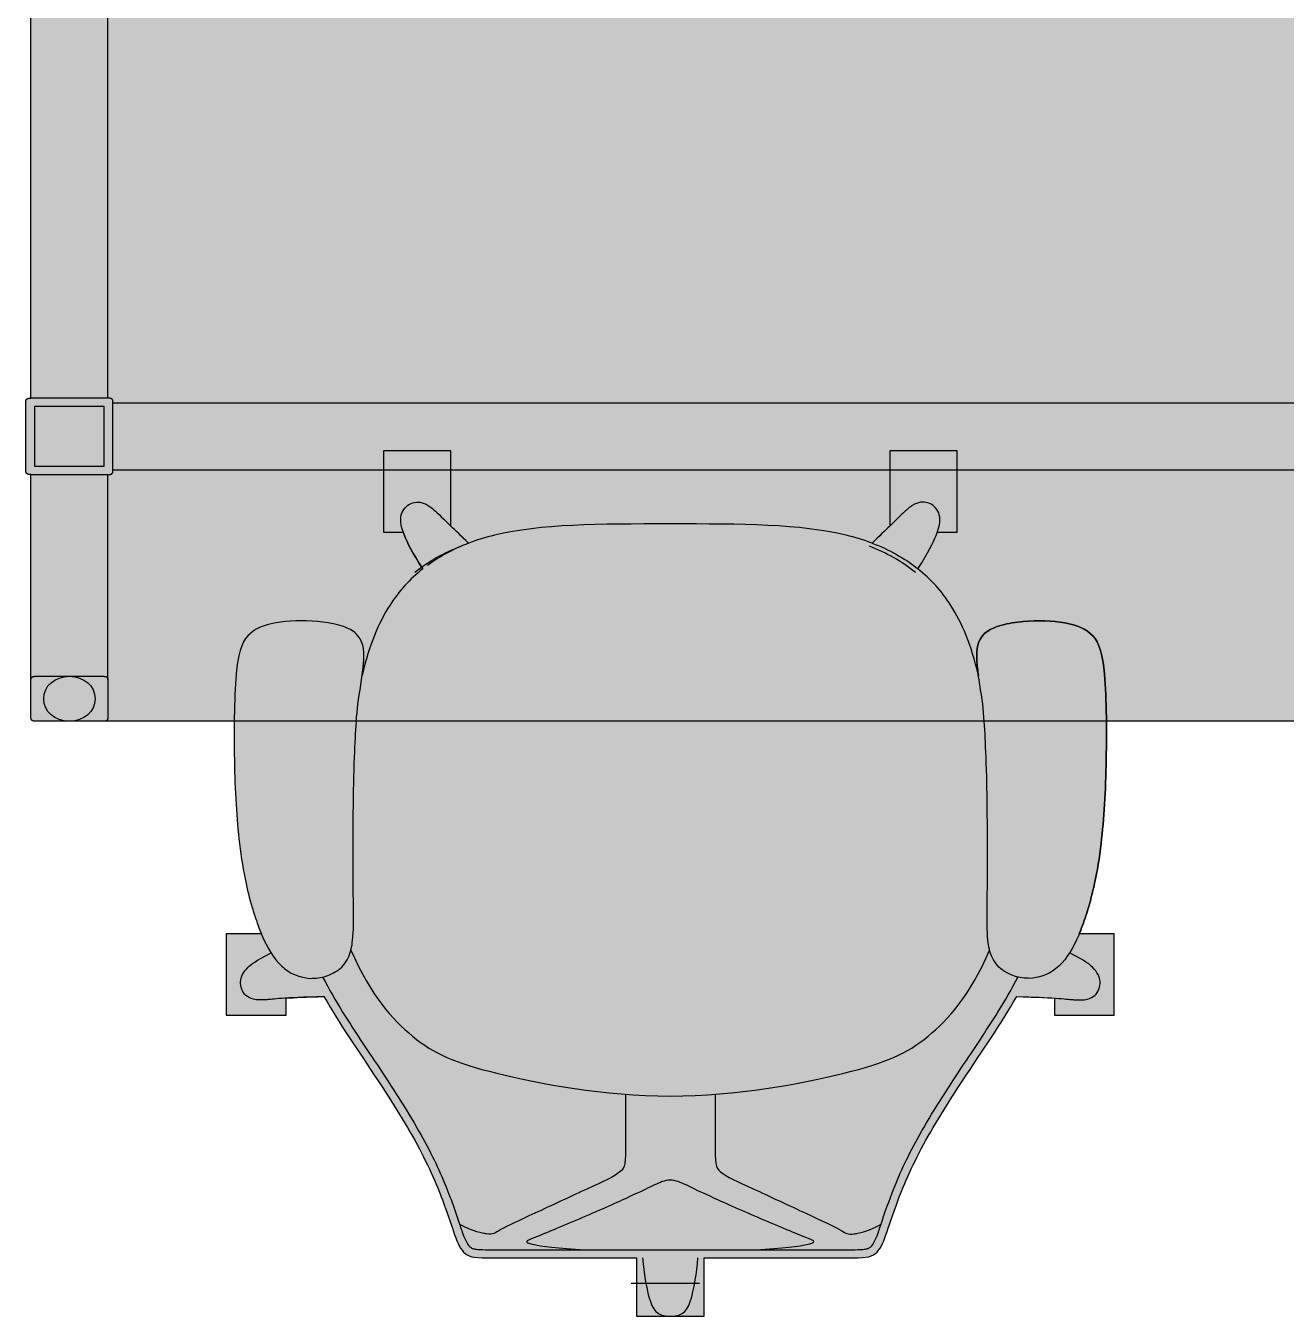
# Model space of a CAD drawing. Header units: metres. Extents: x -17 to 580, y -130 to 19.
# Drawn here: x 299.805 to 300.789, y -13.758 to -12.751 of the extents above; entities that cross this region are included whole.
import ezdxf

# ---------------------------------------------------------------- set-up
doc = ezdxf.new("R2010")
doc.units = ezdxf.units.M
for name, pattern in [('Style Black Lines', [0]), ('Style Black Lines_2', [0]), ('Style Grey Lines', [0])]:
    doc.linetypes.add(name, pattern=pattern)
doc.layers.add('Furniture', color=7, linetype='Continuous', true_color=0x7a8bf7)
doc.layers.add('Imported blocks', color=7, linetype='Continuous', true_color=0x7a8bf7)

# ---------------------------------------------------------------- blocks, each defined once
blk = doc.blocks.new('Office chair')
at = {"layer": 'Imported blocks', "transparency": 33554483}
h = blk.add_hatch(color=256, dxfattribs=at)
edge = h.paths.add_edge_path(flags=0)
edge.add_spline(control_points=[(0.3192, 0.0393), (0.3284, 0.0393), (0.3375, 0.0393), (0.3466, 0.0393)], knot_values=[0, 0, 0, 0, 1, 1, 1, 1], degree=3, periodic=0)
edge.add_spline(control_points=[(0.3466, 0.0393), (0.3466, 0.0605), (0.3466, 0.0817), (0.3466, 0.1028)], knot_values=[0, 0, 0, 0, 1, 1, 1, 1], degree=3, periodic=0)
edge.add_spline(control_points=[(0.3466, 0.1028), (0.331, 0.1028), (0.3154, 0.1028), (0.2998, 0.1028)], knot_values=[0, 0, 0, 0, 1, 1, 1, 1], degree=3, periodic=0)
edge.add_spline(control_points=[(0.2998, 0.1028), (0.2998, 0.0984), (0.2998, 0.094), (0.2998, 0.0895)], knot_values=[0, 0, 0, 0, 1, 1, 1, 1], degree=3, periodic=0)
edge.add_spline(control_points=[(0.2998, 0.0895), (0.2934, 0.0891), (0.2842, 0.0887), (0.2704, 0.0883)], knot_values=[0, 0, 0, 0, 1, 1, 1, 1], degree=3, periodic=0)
edge.add_spline(control_points=[(0.2704, 0.0883), (0.2574, 0.1111), (0.2441, 0.1297), (0.2281, 0.1541)], knot_values=[0, 0, 0, 0, 1, 1, 1, 1], degree=3, periodic=0)
edge.add_spline(control_points=[(0.2281, 0.1541), (0.2172, 0.1706), (0.2051, 0.1898), (0.1959, 0.2071)], knot_values=[0, 0, 0, 0, 1, 1, 1, 1], degree=3, periodic=0)
edge.add_spline(control_points=[(0.1959, 0.2071), (0.1867, 0.2245), (0.1804, 0.2401), (0.1762, 0.2516)], knot_values=[0, 0, 0, 0, 1, 1, 1, 1], degree=3, periodic=0)
edge.add_spline(control_points=[(0.1762, 0.2516), (0.172, 0.2632), (0.1698, 0.2706), (0.1675, 0.2767)], knot_values=[0, 0, 0, 0, 1, 1, 1, 1], degree=3, periodic=0)
edge.add_spline(control_points=[(0.1675, 0.2767), (0.1652, 0.2829), (0.1627, 0.2876), (0.1586, 0.29)], knot_values=[0, 0, 0, 0, 1, 1, 1, 1], degree=3, periodic=0)
edge.add_spline(control_points=[(0.1586, 0.29), (0.1544, 0.2924), (0.1485, 0.2924), (0.1328, 0.2924)], knot_values=[0, 0, 0, 0, 1, 1, 1, 1], degree=3, periodic=0)
edge.add_spline(control_points=[(0.1328, 0.2924), (0.1187, 0.2924), (0.0967, 0.2924), (0.0264, 0.2924)], knot_values=[0, 0, 0, 0, 1, 1, 1, 1], degree=3, periodic=0)
edge.add_spline(control_points=[(0.0264, 0.2924), (0.0264, 0.3075), (0.0264, 0.3227), (0.0264, 0.3378)], knot_values=[0, 0, 0, 0, 1, 1, 1, 1], degree=3, periodic=0)
edge.add_spline(control_points=[(0.0264, 0.3378), (0.0088, 0.3378), (-0.0088, 0.3378), (-0.0264, 0.3378)], knot_values=[0, 0, 0, 0, 1, 1, 1, 1], degree=3, periodic=0)
edge.add_spline(control_points=[(-0.0264, 0.3378), (-0.0264, 0.3227), (-0.0264, 0.3075), (-0.0264, 0.2924)], knot_values=[0, 0, 0, 0, 1, 1, 1, 1], degree=3, periodic=0)
edge.add_spline(control_points=[(-0.0264, 0.2924), (-0.0967, 0.2924), (-0.1187, 0.2924), (-0.1328, 0.2924)], knot_values=[0, 0, 0, 0, 1, 1, 1, 1], degree=3, periodic=0)
edge.add_spline(control_points=[(-0.1328, 0.2924), (-0.1485, 0.2924), (-0.1544, 0.2924), (-0.1586, 0.29)], knot_values=[0, 0, 0, 0, 1, 1, 1, 1], degree=3, periodic=0)
edge.add_spline(control_points=[(-0.1586, 0.29), (-0.1627, 0.2876), (-0.1652, 0.2829), (-0.1675, 0.2767)], knot_values=[0, 0, 0, 0, 1, 1, 1, 1], degree=3, periodic=0)
edge.add_spline(control_points=[(-0.1675, 0.2767), (-0.1698, 0.2706), (-0.172, 0.2632), (-0.1762, 0.2516)], knot_values=[0, 0, 0, 0, 1, 1, 1, 1], degree=3, periodic=0)
edge.add_spline(control_points=[(-0.1762, 0.2516), (-0.1804, 0.2401), (-0.1867, 0.2245), (-0.1959, 0.2071)], knot_values=[0, 0, 0, 0, 1, 1, 1, 1], degree=3, periodic=0)
edge.add_spline(control_points=[(-0.1959, 0.2071), (-0.2051, 0.1898), (-0.2172, 0.1706), (-0.2281, 0.1541)], knot_values=[0, 0, 0, 0, 1, 1, 1, 1], degree=3, periodic=0)
edge.add_spline(control_points=[(-0.2281, 0.1541), (-0.2441, 0.1297), (-0.2574, 0.1111), (-0.2704, 0.0883)], knot_values=[0, 0, 0, 0, 1, 1, 1, 1], degree=3, periodic=0)
edge.add_spline(control_points=[(-0.2704, 0.0883), (-0.2842, 0.0887), (-0.2934, 0.0891), (-0.2998, 0.0895)], knot_values=[0, 0, 0, 0, 1, 1, 1, 1], degree=3, periodic=0)
edge.add_spline(control_points=[(-0.2998, 0.0895), (-0.2998, 0.094), (-0.2998, 0.0984), (-0.2998, 0.1028)], knot_values=[0, 0, 0, 0, 1, 1, 1, 1], degree=3, periodic=0)
edge.add_spline(control_points=[(-0.2998, 0.1028), (-0.3154, 0.1028), (-0.331, 0.1028), (-0.3466, 0.1028)], knot_values=[0, 0, 0, 0, 1, 1, 1, 1], degree=3, periodic=0)
edge.add_spline(control_points=[(-0.3466, 0.1028), (-0.3466, 0.0817), (-0.3466, 0.0605), (-0.3466, 0.0393)], knot_values=[0, 0, 0, 0, 1, 1, 1, 1], degree=3, periodic=0)
edge.add_spline(control_points=[(-0.3466, 0.0393), (-0.3375, 0.0393), (-0.3284, 0.0393), (-0.3192, 0.0393)], knot_values=[0, 0, 0, 0, 1, 1, 1, 1], degree=3, periodic=0)
edge.add_spline(control_points=[(-0.3192, 0.0393), (-0.3196, 0.0384), (-0.32, 0.0375), (-0.3204, 0.0366)], knot_values=[0, 0, 0, 0, 1, 1, 1, 1], degree=3, periodic=0)
edge.add_spline(control_points=[(-0.3204, 0.0366), (-0.3223, 0.0317), (-0.3241, 0.0265), (-0.3257, 0.0213)], knot_values=[0, 0, 0, 0, 1, 1, 1, 1], degree=3, periodic=0)
edge.add_spline(control_points=[(-0.3257, 0.0213), (-0.3278, 0.0144), (-0.3296, 0.0074), (-0.3312, 0.0001)], knot_values=[0, 0, 0, 0, 1, 1, 1, 1], degree=3, periodic=0)
edge.add_spline(control_points=[(-0.3312, 0.0001), (-0.3333, -0.0098), (-0.335, -0.0201), (-0.3363, -0.0312)], knot_values=[0, 0, 0, 0, 1, 1, 1, 1], degree=3, periodic=0)
edge.add_spline(control_points=[(-0.3363, -0.0312), (-0.3386, -0.0504), (-0.3399, -0.0719), (-0.3403, -0.0966)], knot_values=[0, 0, 0, 0, 1, 1, 1, 1], degree=3, periodic=0)
edge.add_spline(control_points=[(-0.3403, -0.0966), (-0.3408, -0.1213), (-0.3404, -0.1492), (-0.3386, -0.1665)], knot_values=[0, 0, 0, 0, 1, 1, 1, 1], degree=3, periodic=0)
edge.add_spline(control_points=[(-0.3386, -0.1665), (-0.3367, -0.1838), (-0.3334, -0.1905), (-0.3278, -0.1952)], knot_values=[0, 0, 0, 0, 1, 1, 1, 1], degree=3, periodic=0)
edge.add_spline(control_points=[(-0.3278, -0.1952), (-0.3222, -0.1999), (-0.3144, -0.2027), (-0.3044, -0.204)], knot_values=[0, 0, 0, 0, 1, 1, 1, 1], degree=3, periodic=0)
edge.add_spline(control_points=[(-0.3044, -0.204), (-0.2944, -0.2054), (-0.2822, -0.2054), (-0.2713, -0.204)], knot_values=[0, 0, 0, 0, 1, 1, 1, 1], degree=3, periodic=0)
edge.add_spline(control_points=[(-0.2713, -0.204), (-0.2654, -0.2033), (-0.2599, -0.2021), (-0.2552, -0.2005)], knot_values=[0, 0, 0, 0, 1, 1, 1, 1], degree=3, periodic=0)
edge.add_spline(control_points=[(-0.2552, -0.2005), (-0.2513, -0.1991), (-0.2479, -0.1973), (-0.2454, -0.195)], knot_values=[0, 0, 0, 0, 1, 1, 1, 1], degree=3, periodic=0)
edge.add_spline(control_points=[(-0.2454, -0.195), (-0.24, -0.1901), (-0.2388, -0.1831), (-0.2393, -0.1739)], knot_values=[0, 0, 0, 0, 1, 1, 1, 1], degree=3, periodic=0)
edge.add_spline(control_points=[(-0.2393, -0.1739), (-0.2395, -0.1702), (-0.24, -0.1663), (-0.2406, -0.1622)], knot_values=[0, 0, 0, 0, 1, 1, 1, 1], degree=3, periodic=0)
edge.add_spline(control_points=[(-0.2406, -0.1622), (-0.2348, -0.1868), (-0.2279, -0.2032), (-0.219, -0.217)], knot_values=[0, 0, 0, 0, 1, 1, 1, 1], degree=3, periodic=0)
edge.add_spline(control_points=[(-0.219, -0.217), (-0.2118, -0.2282), (-0.2032, -0.2377), (-0.1933, -0.2456)], knot_values=[0, 0, 0, 0, 1, 1, 1, 1], degree=3, periodic=0)
edge.add_spline(control_points=[(-0.1933, -0.2456), (-0.2017, -0.2587), (-0.2053, -0.2659), (-0.2075, -0.2716)], knot_values=[0, 0, 0, 0, 1, 1, 1, 1], degree=3, periodic=0)
edge.add_spline(control_points=[(-0.2075, -0.2716), (-0.2079, -0.2725), (-0.2082, -0.2734), (-0.2085, -0.2743)], knot_values=[0, 0, 0, 0, 1, 1, 1, 1], degree=3, periodic=0)
edge.add_spline(control_points=[(-0.2085, -0.2743), (-0.2137, -0.2743), (-0.2189, -0.2743), (-0.224, -0.2743)], knot_values=[0, 0, 0, 0, 1, 1, 1, 1], degree=3, periodic=0)
edge.add_spline(control_points=[(-0.224, -0.2743), (-0.224, -0.2955), (-0.224, -0.3166), (-0.224, -0.3378)], knot_values=[0, 0, 0, 0, 1, 1, 1, 1], degree=3, periodic=0)
edge.add_spline(control_points=[(-0.224, -0.3378), (-0.2065, -0.3378), (-0.1889, -0.3378), (-0.1713, -0.3378)], knot_values=[0, 0, 0, 0, 1, 1, 1, 1], degree=3, periodic=0)
edge.add_spline(control_points=[(-0.1713, -0.3378), (-0.1713, -0.3182), (-0.1713, -0.2986), (-0.1713, -0.279)], knot_values=[0, 0, 0, 0, 1, 1, 1, 1], degree=3, periodic=0)
edge.add_spline(control_points=[(-0.1713, -0.279), (-0.1677, -0.2755), (-0.1632, -0.2711), (-0.1576, -0.2656)], knot_values=[0, 0, 0, 0, 1, 1, 1, 1], degree=3, periodic=0)
edge.add_spline(control_points=[(-0.1576, -0.2656), (-0.1512, -0.268), (-0.1444, -0.2701), (-0.1372, -0.2718)], knot_values=[0, 0, 0, 0, 1, 1, 1, 1], degree=3, periodic=0)
edge.add_spline(control_points=[(-0.1372, -0.2718), (-0.1012, -0.2806), (-0.0562, -0.2806), (0, -0.2806)], knot_values=[0, 0, 0, 0, 1, 1, 1, 1], degree=3, periodic=0)
edge.add_spline(control_points=[(0, -0.2806), (0.0562, -0.2806), (0.1012, -0.2806), (0.1372, -0.2718)], knot_values=[0, 0, 0, 0, 1, 1, 1, 1], degree=3, periodic=0)
edge.add_spline(control_points=[(0.1372, -0.2718), (0.1444, -0.2701), (0.1512, -0.268), (0.1576, -0.2656)], knot_values=[0, 0, 0, 0, 1, 1, 1, 1], degree=3, periodic=0)
edge.add_spline(control_points=[(0.1576, -0.2656), (0.1632, -0.2711), (0.1677, -0.2755), (0.1713, -0.279)], knot_values=[0, 0, 0, 0, 1, 1, 1, 1], degree=3, periodic=0)
edge.add_spline(control_points=[(0.1713, -0.279), (0.1713, -0.2986), (0.1713, -0.3182), (0.1713, -0.3378)], knot_values=[0, 0, 0, 0, 1, 1, 1, 1], degree=3, periodic=0)
edge.add_spline(control_points=[(0.1713, -0.3378), (0.1889, -0.3378), (0.2065, -0.3378), (0.224, -0.3378)], knot_values=[0, 0, 0, 0, 1, 1, 1, 1], degree=3, periodic=0)
edge.add_spline(control_points=[(0.224, -0.3378), (0.224, -0.3166), (0.224, -0.2955), (0.224, -0.2743)], knot_values=[0, 0, 0, 0, 1, 1, 1, 1], degree=3, periodic=0)
edge.add_spline(control_points=[(0.224, -0.2743), (0.2189, -0.2743), (0.2137, -0.2743), (0.2085, -0.2743)], knot_values=[0, 0, 0, 0, 1, 1, 1, 1], degree=3, periodic=0)
edge.add_spline(control_points=[(0.2085, -0.2743), (0.2082, -0.2734), (0.2079, -0.2725), (0.2075, -0.2716)], knot_values=[0, 0, 0, 0, 1, 1, 1, 1], degree=3, periodic=0)
edge.add_spline(control_points=[(0.2075, -0.2716), (0.2053, -0.2659), (0.2017, -0.2587), (0.1933, -0.2456)], knot_values=[0, 0, 0, 0, 1, 1, 1, 1], degree=3, periodic=0)
edge.add_spline(control_points=[(0.1933, -0.2456), (0.2032, -0.2377), (0.2118, -0.2282), (0.219, -0.217)], knot_values=[0, 0, 0, 0, 1, 1, 1, 1], degree=3, periodic=0)
edge.add_spline(control_points=[(0.219, -0.217), (0.2279, -0.2032), (0.2348, -0.1868), (0.2406, -0.1622)], knot_values=[0, 0, 0, 0, 1, 1, 1, 1], degree=3, periodic=0)
edge.add_spline(control_points=[(0.2406, -0.1622), (0.24, -0.1663), (0.2395, -0.1702), (0.2393, -0.1739)], knot_values=[0, 0, 0, 0, 1, 1, 1, 1], degree=3, periodic=0)
edge.add_spline(control_points=[(0.2393, -0.1739), (0.2388, -0.1831), (0.24, -0.1901), (0.2454, -0.195)], knot_values=[0, 0, 0, 0, 1, 1, 1, 1], degree=3, periodic=0)
edge.add_spline(control_points=[(0.2454, -0.195), (0.2479, -0.1973), (0.2513, -0.1991), (0.2552, -0.2005)], knot_values=[0, 0, 0, 0, 1, 1, 1, 1], degree=3, periodic=0)
edge.add_spline(control_points=[(0.2552, -0.2005), (0.2599, -0.2021), (0.2654, -0.2033), (0.2713, -0.204)], knot_values=[0, 0, 0, 0, 1, 1, 1, 1], degree=3, periodic=0)
edge.add_spline(control_points=[(0.2713, -0.204), (0.2822, -0.2054), (0.2944, -0.2054), (0.3044, -0.204)], knot_values=[0, 0, 0, 0, 1, 1, 1, 1], degree=3, periodic=0)
edge.add_spline(control_points=[(0.3044, -0.204), (0.3144, -0.2027), (0.3222, -0.1999), (0.3278, -0.1952)], knot_values=[0, 0, 0, 0, 1, 1, 1, 1], degree=3, periodic=0)
edge.add_spline(control_points=[(0.3278, -0.1952), (0.3334, -0.1905), (0.3367, -0.1838), (0.3386, -0.1665)], knot_values=[0, 0, 0, 0, 1, 1, 1, 1], degree=3, periodic=0)
edge.add_spline(control_points=[(0.3386, -0.1665), (0.3404, -0.1492), (0.3408, -0.1213), (0.3403, -0.0966)], knot_values=[0, 0, 0, 0, 1, 1, 1, 1], degree=3, periodic=0)
edge.add_spline(control_points=[(0.3403, -0.0966), (0.3399, -0.0719), (0.3386, -0.0504), (0.3363, -0.0312)], knot_values=[0, 0, 0, 0, 1, 1, 1, 1], degree=3, periodic=0)
edge.add_spline(control_points=[(0.3363, -0.0312), (0.335, -0.0201), (0.3333, -0.0098), (0.3312, 0.0001)], knot_values=[0, 0, 0, 0, 1, 1, 1, 1], degree=3, periodic=0)
edge.add_spline(control_points=[(0.3312, 0.0001), (0.3296, 0.0074), (0.3278, 0.0144), (0.3257, 0.0213)], knot_values=[0, 0, 0, 0, 1, 1, 1, 1], degree=3, periodic=0)
edge.add_spline(control_points=[(0.3257, 0.0213), (0.3241, 0.0265), (0.3223, 0.0317), (0.3204, 0.0366)], knot_values=[0, 0, 0, 0, 1, 1, 1, 1], degree=3, periodic=0)
edge.add_spline(control_points=[(0.3204, 0.0366), (0.32, 0.0375), (0.3196, 0.0384), (0.3192, 0.0393)], knot_values=[0, 0, 0, 0, 1, 1, 1, 1], degree=3, periodic=0)
at = {"layer": 'Imported blocks', "linetype": 'Style Black Lines_2'}
blk.add_lwpolyline([(-0.0227, 0.3124), (0.0306, 0.3124)], dxfattribs=at)
at = {"layer": 'Imported blocks', "linetype": 'Style Black Lines'}
blk.add_lwpolyline([(0.1328, 0.286), (-0.1328, 0.286)], dxfattribs=at)
for points in [[(-0.1576, -0.2656, -0.079248), (-0.1937, -0.2453)], [(0.1896, -0.2484, -0.069164), (0.1576, -0.2656)]]:
    blk.add_lwpolyline(points, format="xyb", dxfattribs=at)
at = {"layer": 'Imported blocks'}
for centre, major_axis, start_param, end_param in [((-0.11, -0.1374), (0, 0.1341), 2.472922, 2.788698), ((0.1174, -0.1365), (0, 0.1351), 3.495677, 3.809074)]:
    blk.add_ellipse(centre, major_axis=major_axis, ratio=0.980097, start_param=start_param, end_param=end_param, dxfattribs=at)
for points in [[(0.0264, 0.3378), (0.0088, 0.3378), (-0.0088, 0.3378), (-0.0264, 0.3378)], [(-0.0264, 0.3378), (-0.0264, 0.3227), (-0.0264, 0.3075), (-0.0264, 0.2924)], [(0, 0.3378), (-0.0107, 0.3378), (-0.0138, 0.3333), (-0.0167, 0.3227)], [(0.0167, 0.3227), (0.0138, 0.3333), (0.0107, 0.3378), (0, 0.3378)], [(0.0264, 0.2924), (0.0264, 0.3075), (0.0264, 0.3227), (0.0264, 0.3378)], [(-0.0167, 0.3227), (-0.0187, 0.3153), (-0.0206, 0.305), (-0.0216, 0.2924)], [(0.0216, 0.2924), (0.0206, 0.305), (0.0187, 0.3153), (0.0167, 0.3227)], [(-0.1328, 0.2924), (-0.1485, 0.2924), (-0.1544, 0.2924), (-0.1586, 0.29)], [(-0.0264, 0.2924), (-0.0967, 0.2924), (-0.1187, 0.2924), (-0.1328, 0.2924)], [(0.1328, 0.2924), (0.1187, 0.2924), (0.0967, 0.2924), (0.0264, 0.2924)], [(0.1586, 0.29), (0.1544, 0.2924), (0.1485, 0.2924), (0.1328, 0.2924)], [(-0.1586, 0.29), (-0.1627, 0.2876), (-0.1652, 0.2829), (-0.1675, 0.2767)], [(-0.1565, 0.2836), (-0.1577, 0.2826), (-0.1585, 0.2813), (-0.1592, 0.2799)], [(-0.1546, 0.2849), (-0.1553, 0.2846), (-0.1559, 0.2841), (-0.1565, 0.2836)], [(-0.1523, 0.2855), (-0.1531, 0.2853), (-0.1539, 0.2852), (-0.1546, 0.2849)], [(-0.1482, 0.2858), (-0.1496, 0.2858), (-0.1509, 0.2857), (-0.1523, 0.2855)], [(-0.1328, 0.286), (-0.1379, 0.286), (-0.1431, 0.2861), (-0.1482, 0.2858)], [(-0.0665, 0.286), (-0.0873, 0.2849), (-0.1013, 0.2831), (-0.1077, 0.2817)], [(0.1077, 0.2817), (0.1013, 0.2831), (0.0873, 0.2849), (0.0665, 0.286)], [(0.1482, 0.2858), (0.1431, 0.2861), (0.1379, 0.286), (0.1328, 0.286)], [(0.1523, 0.2855), (0.1509, 0.2857), (0.1496, 0.2858), (0.1482, 0.2858)], [(0.1546, 0.2849), (0.1539, 0.2852), (0.1531, 0.2853), (0.1523, 0.2855)], [(0.1565, 0.2836), (0.1559, 0.2841), (0.1553, 0.2846), (0.1546, 0.2849)], [(0.1592, 0.2799), (0.1585, 0.2813), (0.1577, 0.2826), (0.1565, 0.2836)], [(0.1675, 0.2767), (0.1652, 0.2829), (0.1627, 0.2876), (0.1586, 0.29)], [(-0.1675, 0.2767), (-0.1698, 0.2706), (-0.172, 0.2632), (-0.1762, 0.2516)], [(-0.162, 0.2735), (-0.1632, 0.2702), (-0.1642, 0.267), (-0.1653, 0.2637)], [(-0.1465, 0.2731), (-0.1522, 0.2719), (-0.1588, 0.2693), (-0.1645, 0.2661)], [(-0.1592, 0.2799), (-0.1603, 0.2778), (-0.1612, 0.2757), (-0.162, 0.2735)], [(-0.1434, 0.2736), (-0.1443, 0.2735), (-0.1454, 0.2733), (-0.1465, 0.2731)], [(-0.1322, 0.2702), (-0.1372, 0.2729), (-0.1382, 0.2743), (-0.1434, 0.2736)], [(-0.1111, 0.2806), (-0.114, 0.2793), (-0.1104, 0.2782), (-0.1012, 0.2745)], [(-0.1077, 0.2817), (-0.1093, 0.2813), (-0.1104, 0.281), (-0.1111, 0.2806)], [(-0.1012, 0.2745), (-0.0919, 0.2708), (-0.077, 0.2646), (-0.0633, 0.2586)], [(0.0633, 0.2586), (0.077, 0.2646), (0.0919, 0.2708), (0.1012, 0.2745)], [(0.1012, 0.2745), (0.1104, 0.2782), (0.114, 0.2793), (0.1111, 0.2806)], [(0.1111, 0.2806), (0.1104, 0.281), (0.1093, 0.2813), (0.1077, 0.2817)], [(0.1322, 0.2702), (0.1372, 0.2729), (0.1382, 0.2743), (0.1434, 0.2736)], [(0.1434, 0.2736), (0.1443, 0.2735), (0.1454, 0.2733), (0.1465, 0.2731)], [(0.1465, 0.2731), (0.1522, 0.2719), (0.1588, 0.2693), (0.1645, 0.2661)], [(0.162, 0.2735), (0.1612, 0.2757), (0.1603, 0.2778), (0.1592, 0.2799)], [(0.1653, 0.2637), (0.1642, 0.267), (0.1632, 0.2702), (0.162, 0.2735)], [(0.1762, 0.2516), (0.172, 0.2632), (0.1698, 0.2706), (0.1675, 0.2767)], [(-0.1653, 0.2637), (-0.1686, 0.2537), (-0.1722, 0.2438), (-0.1762, 0.2341)], [(-0.1058, 0.2575), (-0.1183, 0.2633), (-0.1273, 0.2674), (-0.1322, 0.2702)], [(0.1058, 0.2575), (0.1183, 0.2633), (0.1273, 0.2674), (0.1322, 0.2702)], [(0.1696, 0.2511), (0.1681, 0.2553), (0.1667, 0.2595), (0.1653, 0.2637)], [(-0.0647, 0.2384), (-0.0771, 0.2441), (-0.0932, 0.2516), (-0.1058, 0.2575)], [(-0.0633, 0.2586), (-0.0496, 0.2527), (-0.0371, 0.2471), (-0.0289, 0.2432)], [(0.0289, 0.2432), (0.0371, 0.2471), (0.0496, 0.2527), (0.0633, 0.2586)], [(0.0647, 0.2384), (0.0771, 0.2441), (0.0932, 0.2516), (0.1058, 0.2575)], [(-0.1762, 0.2516), (-0.1804, 0.2401), (-0.1867, 0.2245), (-0.1959, 0.2071)], [(-0.0289, 0.2432), (-0.0206, 0.2394), (-0.0164, 0.2374), (-0.0124, 0.2354)], [(0.0124, 0.2354), (0.0164, 0.2374), (0.0206, 0.2394), (0.0289, 0.2432)], [(0.1762, 0.2341), (0.1739, 0.2397), (0.1717, 0.2454), (0.1696, 0.2511)], [(0.1959, 0.2071), (0.1867, 0.2245), (0.1804, 0.2401), (0.1762, 0.2516)], [(-0.1762, 0.2341), (-0.1791, 0.227), (-0.1822, 0.2201), (-0.1856, 0.2133)], [(-0.0393, 0.2252), (-0.0436, 0.2288), (-0.0523, 0.2327), (-0.0647, 0.2384)], [(-0.0124, 0.2354), (-0.0083, 0.2335), (-0.0042, 0.2316), (0, 0.2316)], [(0, 0.2316), (0.0042, 0.2316), (0.0083, 0.2335), (0.0124, 0.2354)], [(0.0393, 0.2252), (0.0436, 0.2288), (0.0523, 0.2327), (0.0647, 0.2384)], [(0.1856, 0.2133), (0.1822, 0.2201), (0.1791, 0.227), (0.1762, 0.2341)], [(-0.035, 0.2023), (-0.035, 0.2185), (-0.035, 0.2217), (-0.0393, 0.2252)], [(0.035, 0.2023), (0.035, 0.2185), (0.035, 0.2217), (0.0393, 0.2252)], [(-0.1856, 0.2133), (-0.1895, 0.2054), (-0.1937, 0.1978), (-0.1981, 0.1902)], [(0.1981, 0.1902), (0.1937, 0.1978), (0.1895, 0.2054), (0.1856, 0.2133)], [(-0.1959, 0.2071), (-0.2051, 0.1898), (-0.2172, 0.1706), (-0.2281, 0.1541)], [(-0.035, 0.1646), (-0.035, 0.1794), (-0.035, 0.193), (-0.035, 0.2023)], [(0.035, 0.1646), (0.035, 0.1794), (0.035, 0.193), (0.035, 0.2023)], [(0.2281, 0.1541), (0.2172, 0.1706), (0.2051, 0.1898), (0.1959, 0.2071)], [(-0.1981, 0.1902), (-0.2084, 0.1724), (-0.2197, 0.1552), (-0.2311, 0.1381)], [(0.2311, 0.1381), (0.2197, 0.1552), (0.2084, 0.1724), (0.1981, 0.1902)], [(0, 0.166), (-0.0519, 0.166), (-0.1023, 0.1564), (-0.1354, 0.1482)], [(0.1354, 0.1482), (0.1023, 0.1564), (0.0519, 0.166), (0, 0.166)], [(-0.2281, 0.1541), (-0.2441, 0.1297), (-0.2574, 0.1111), (-0.2704, 0.0883)], [(0.2704, 0.0883), (0.2574, 0.1111), (0.2441, 0.1297), (0.2281, 0.1541)], [(-0.1354, 0.1482), (-0.1685, 0.14), (-0.1842, 0.1332), (-0.2013, 0.1192)], [(0.2013, 0.1192), (0.1842, 0.1332), (0.1685, 0.14), (0.1354, 0.1482)], [(-0.2311, 0.1381), (-0.2394, 0.1256), (-0.2479, 0.1132), (-0.2558, 0.1004)], [(0.2558, 0.1004), (0.2479, 0.1132), (0.2394, 0.1256), (0.2311, 0.1381)], [(-0.2013, 0.1192), (-0.2169, 0.1065), (-0.2337, 0.0879), (-0.2493, 0.0521)], [(0.2493, 0.0521), (0.2337, 0.0879), (0.2169, 0.1065), (0.2013, 0.1192)], [(-0.2998, 0.1028), (-0.3154, 0.1028), (-0.331, 0.1028), (-0.3466, 0.1028)], [(-0.3466, 0.1028), (-0.3466, 0.0817), (-0.3466, 0.0605), (-0.3466, 0.0393)], [(-0.2998, 0.0895), (-0.2998, 0.094), (-0.2998, 0.0984), (-0.2998, 0.1028)], [(0.3466, 0.1028), (0.331, 0.1028), (0.3154, 0.1028), (0.2998, 0.1028)], [(0.2998, 0.1028), (0.2998, 0.0984), (0.2998, 0.094), (0.2998, 0.0895)], [(0.3466, 0.0393), (0.3466, 0.0605), (0.3466, 0.0817), (0.3466, 0.1028)], [(-0.3151, 0.0908), (-0.324, 0.0915), (-0.3284, 0.0901), (-0.3313, 0.0874)], [(-0.2704, 0.0883), (-0.3035, 0.0893), (-0.31, 0.0904), (-0.3151, 0.0908)], [(-0.2558, 0.1004), (-0.2613, 0.0915), (-0.2665, 0.0824), (-0.2714, 0.0731)], [(0.2714, 0.0731), (0.2665, 0.0824), (0.2613, 0.0915), (0.2558, 0.1004)], [(0.2704, 0.0883), (0.3035, 0.0893), (0.31, 0.0904), (0.3151, 0.0908)], [(0.3151, 0.0908), (0.324, 0.0915), (0.3284, 0.0901), (0.3313, 0.0874)], [(-0.3313, 0.0874), (-0.3342, 0.0847), (-0.3357, 0.0805), (-0.3355, 0.0767)], [(-0.2704, 0.0883), (-0.2842, 0.0887), (-0.2934, 0.0891), (-0.2998, 0.0895)], [(0.2998, 0.0895), (0.2934, 0.0891), (0.2842, 0.0887), (0.2704, 0.0883)], [(0.3313, 0.0874), (0.3342, 0.0847), (0.3357, 0.0805), (0.3355, 0.0767)], [(-0.3355, 0.0767), (-0.3353, 0.0729), (-0.3334, 0.0693), (-0.3296, 0.0655)], [(-0.3008, 0.0667), (-0.2944, 0.0717), (-0.2873, 0.0739), (-0.2806, 0.0741)], [(-0.2806, 0.0741), (-0.2797, 0.0741), (-0.2788, 0.0741), (-0.2779, 0.074)], [(-0.2779, 0.074), (-0.2737, 0.0738), (-0.2696, 0.0729), (-0.266, 0.0714)], [(-0.266, 0.0714), (-0.2618, 0.0696), (-0.2581, 0.0671), (-0.2555, 0.0642)], [(0.266, 0.0714), (0.2618, 0.0696), (0.2581, 0.0671), (0.2555, 0.0642)], [(0.2779, 0.074), (0.2737, 0.0738), (0.2696, 0.0729), (0.266, 0.0714)], [(0.2806, 0.0741), (0.2797, 0.0741), (0.2788, 0.0741), (0.2779, 0.074)], [(0.3008, 0.0667), (0.2944, 0.0717), (0.2873, 0.0739), (0.2806, 0.0741)], [(0.3355, 0.0767), (0.3353, 0.0729), (0.3334, 0.0693), (0.3296, 0.0655)], [(-0.3296, 0.0655), (-0.3272, 0.0631), (-0.3241, 0.0606), (-0.3117, 0.0542)], [(-0.3204, 0.0366), (-0.3163, 0.0468), (-0.3115, 0.0558), (-0.3058, 0.0621)], [(-0.3058, 0.0621), (-0.3042, 0.0639), (-0.3025, 0.0654), (-0.3008, 0.0667)], [(-0.2555, 0.0642), (-0.2521, 0.0605), (-0.2502, 0.0561), (-0.2491, 0.0513)], [(0.2555, 0.0642), (0.2521, 0.0605), (0.2502, 0.0561), (0.2491, 0.0513)], [(0.3058, 0.0621), (0.3042, 0.0639), (0.3025, 0.0654), (0.3008, 0.0667)], [(0.3204, 0.0366), (0.3163, 0.0468), (0.3115, 0.0558), (0.3058, 0.0621)], [(0.3296, 0.0655), (0.3272, 0.0631), (0.3241, 0.0606), (0.3117, 0.0542)], [(-0.2491, 0.0513), (-0.2486, 0.0491), (-0.2483, 0.0467), (-0.248, 0.0443)], [(0.2491, 0.0513), (0.2486, 0.0491), (0.2483, 0.0467), (0.248, 0.0443)], [(-0.248, 0.0443), (-0.2472, 0.0369), (-0.2473, 0.029), (-0.2474, 0.0176)], [(0.248, 0.0443), (0.2472, 0.0369), (0.2473, 0.029), (0.2474, 0.0176)], [(-0.3466, 0.0393), (-0.3375, 0.0393), (-0.3284, 0.0393), (-0.3192, 0.0393)], [(-0.3204, 0.0366), (-0.3223, 0.0317), (-0.3241, 0.0265), (-0.3257, 0.0213)], [(-0.3257, 0.0213), (-0.3241, 0.0265), (-0.3223, 0.0317), (-0.3204, 0.0366)], [(-0.3192, 0.0393), (-0.3196, 0.0384), (-0.32, 0.0375), (-0.3204, 0.0366)], [(0.3192, 0.0393), (0.3284, 0.0393), (0.3375, 0.0393), (0.3466, 0.0393)], [(0.3204, 0.0366), (0.32, 0.0375), (0.3196, 0.0384), (0.3192, 0.0393)], [(0.3257, 0.0213), (0.3241, 0.0265), (0.3223, 0.0317), (0.3204, 0.0366)], [(0.3257, 0.0213), (0.3241, 0.0265), (0.3223, 0.0317), (0.3204, 0.0366)], [(-0.3257, 0.0213), (-0.3278, 0.0144), (-0.3296, 0.0074), (-0.3312, 0.0001)], [(-0.3312, 0.0001), (-0.3296, 0.0074), (-0.3278, 0.0144), (-0.3257, 0.0213)], [(0.3312, 0.0001), (0.3296, 0.0074), (0.3278, 0.0144), (0.3257, 0.0213)], [(0.3312, 0.0001), (0.3296, 0.0074), (0.3278, 0.0144), (0.3257, 0.0213)], [(-0.2474, 0.0176), (-0.2475, 0.0062), (-0.2476, -0.0088), (-0.2476, -0.0272)], [(0.2474, 0.0176), (0.2475, 0.0062), (0.2476, -0.0088), (0.2476, -0.0272)], [(-0.3312, 0.0001), (-0.3333, -0.0098), (-0.335, -0.0201), (-0.3363, -0.0312)], [(-0.3363, -0.0312), (-0.335, -0.0201), (-0.3333, -0.0098), (-0.3312, 0.0001)], [(0.3363, -0.0312), (0.335, -0.0201), (0.3333, -0.0098), (0.3312, 0.0001)], [(0.3363, -0.0312), (0.335, -0.0201), (0.3333, -0.0098), (0.3312, 0.0001)], [(-0.2476, -0.0272), (-0.2476, -0.0456), (-0.2474, -0.0675), (-0.247, -0.0831)], [(0.2476, -0.0272), (0.2476, -0.0456), (0.2474, -0.0675), (0.247, -0.0831)], [(-0.3363, -0.0312), (-0.3386, -0.0504), (-0.3399, -0.0719), (-0.3403, -0.0966)], [(-0.3403, -0.0966), (-0.3399, -0.0719), (-0.3386, -0.0504), (-0.3363, -0.0312)], [(0.3403, -0.0966), (0.3399, -0.0719), (0.3386, -0.0504), (0.3363, -0.0312)], [(0.3403, -0.0966), (0.3399, -0.0719), (0.3386, -0.0504), (0.3363, -0.0312)], [(-0.247, -0.0831), (-0.2466, -0.0987), (-0.2461, -0.1079), (-0.2457, -0.1167)], [(0.247, -0.0831), (0.2466, -0.0987), (0.2461, -0.1079), (0.2457, -0.1167)], [(-0.3403, -0.0966), (-0.3408, -0.1213), (-0.3404, -0.1492), (-0.3386, -0.1665)], [(-0.3386, -0.1665), (-0.3404, -0.1492), (-0.3408, -0.1213), (-0.3403, -0.0966)], [(0.3386, -0.1665), (0.3404, -0.1492), (0.3408, -0.1213), (0.3403, -0.0966)], [(0.3386, -0.1665), (0.3404, -0.1492), (0.3408, -0.1213), (0.3403, -0.0966)], [(-0.2457, -0.1167), (-0.2452, -0.1255), (-0.2447, -0.1338), (-0.2434, -0.1436)], [(0.2457, -0.1167), (0.2452, -0.1255), (0.2447, -0.1338), (0.2434, -0.1436)], [(-0.2434, -0.1436), (-0.242, -0.1534), (-0.2398, -0.1647), (-0.2393, -0.1739)], [(0.2434, -0.1436), (0.242, -0.1534), (0.2398, -0.1647), (0.2393, -0.1739)], [(-0.3386, -0.1665), (-0.3367, -0.1838), (-0.3334, -0.1905), (-0.3278, -0.1952)], [(-0.3278, -0.1952), (-0.3334, -0.1905), (-0.3367, -0.1838), (-0.3386, -0.1665)], [(-0.2393, -0.1739), (-0.2395, -0.1702), (-0.24, -0.1663), (-0.2406, -0.1622)], [(-0.2406, -0.1622), (-0.2348, -0.1868), (-0.2279, -0.2032), (-0.219, -0.217)], [(0.219, -0.217), (0.2279, -0.2032), (0.2348, -0.1868), (0.2406, -0.1622)], [(0.2406, -0.1622), (0.24, -0.1663), (0.2395, -0.1702), (0.2393, -0.1739)], [(0.3278, -0.1952), (0.3334, -0.1905), (0.3367, -0.1838), (0.3386, -0.1665)], [(0.3278, -0.1952), (0.3334, -0.1905), (0.3367, -0.1838), (0.3386, -0.1665)], [(-0.2454, -0.195), (-0.24, -0.1901), (-0.2388, -0.1831), (-0.2393, -0.1739)], [(-0.2393, -0.1739), (-0.2388, -0.1831), (-0.24, -0.1901), (-0.2454, -0.195)], [(0.2393, -0.1739), (0.2388, -0.1831), (0.24, -0.1901), (0.2454, -0.195)], [(0.2393, -0.1739), (0.2388, -0.1831), (0.24, -0.1901), (0.2454, -0.195)], [(-0.3278, -0.1952), (-0.3222, -0.1999), (-0.3144, -0.2027), (-0.3044, -0.204)], [(-0.3044, -0.204), (-0.3144, -0.2027), (-0.3222, -0.1999), (-0.3278, -0.1952)], [(-0.2713, -0.204), (-0.2654, -0.2033), (-0.2599, -0.2021), (-0.2552, -0.2005)], [(-0.2552, -0.2005), (-0.2599, -0.2021), (-0.2654, -0.2033), (-0.2713, -0.204)], [(-0.2552, -0.2005), (-0.2513, -0.1991), (-0.2479, -0.1973), (-0.2454, -0.195)], [(-0.2454, -0.195), (-0.2479, -0.1973), (-0.2513, -0.1991), (-0.2552, -0.2005)], [(0.2454, -0.195), (0.2479, -0.1973), (0.2513, -0.1991), (0.2552, -0.2005)], [(0.2454, -0.195), (0.2479, -0.1973), (0.2513, -0.1991), (0.2552, -0.2005)], [(0.2552, -0.2005), (0.2599, -0.2021), (0.2654, -0.2033), (0.2713, -0.204)], [(0.2552, -0.2005), (0.2599, -0.2021), (0.2654, -0.2033), (0.2713, -0.204)], [(0.3044, -0.204), (0.3144, -0.2027), (0.3222, -0.1999), (0.3278, -0.1952)], [(0.3044, -0.204), (0.3144, -0.2027), (0.3222, -0.1999), (0.3278, -0.1952)], [(-0.3044, -0.204), (-0.2944, -0.2054), (-0.2822, -0.2054), (-0.2713, -0.204)], [(-0.2713, -0.204), (-0.2822, -0.2054), (-0.2944, -0.2054), (-0.3044, -0.204)], [(0.2713, -0.204), (0.2822, -0.2054), (0.2944, -0.2054), (0.3044, -0.204)], [(0.2713, -0.204), (0.2822, -0.2054), (0.2944, -0.2054), (0.3044, -0.204)], [(-0.219, -0.217), (-0.2118, -0.2282), (-0.2032, -0.2377), (-0.1933, -0.2456)], [(0.1933, -0.2456), (0.2032, -0.2377), (0.2118, -0.2282), (0.219, -0.217)], [(-0.1933, -0.2456), (-0.2017, -0.2587), (-0.2053, -0.2659), (-0.2075, -0.2716)], [(-0.1933, -0.2456), (-0.2017, -0.2587), (-0.2053, -0.2659), (-0.2075, -0.2716)], [(0.1933, -0.2456), (0.2017, -0.2587), (0.2053, -0.2659), (0.2075, -0.2716)], [(0.2075, -0.2716), (0.2053, -0.2659), (0.2017, -0.2587), (0.1933, -0.2456)], [(-0.2075, -0.2716), (-0.2109, -0.2802), (-0.2111, -0.2852), (-0.2095, -0.2892)], [(-0.2075, -0.2716), (-0.2079, -0.2725), (-0.2082, -0.2734), (-0.2085, -0.2743)], [(-0.1889, -0.295), (-0.185, -0.2926), (-0.1809, -0.2884), (-0.1576, -0.2656)], [(-0.1713, -0.279), (-0.1677, -0.2755), (-0.1632, -0.2711), (-0.1576, -0.2656)], [(-0.1576, -0.2656), (-0.1512, -0.268), (-0.1444, -0.2701), (-0.1372, -0.2718)], [(-0.1372, -0.2718), (-0.1012, -0.2806), (-0.0562, -0.2806), (0, -0.2806)], [(0, -0.2806), (0.0562, -0.2806), (0.1012, -0.2806), (0.1372, -0.2718)], [(0.1372, -0.2718), (0.1444, -0.2701), (0.1512, -0.268), (0.1576, -0.2656)], [(0.1889, -0.295), (0.185, -0.2926), (0.1809, -0.2884), (0.1576, -0.2656)], [(0.1576, -0.2656), (0.1632, -0.2711), (0.1677, -0.2755), (0.1713, -0.279)], [(0.2075, -0.2716), (0.2109, -0.2802), (0.2111, -0.2852), (0.2095, -0.2892)], [(0.2085, -0.2743), (0.2082, -0.2734), (0.2079, -0.2725), (0.2075, -0.2716)], [(-0.2085, -0.2743), (-0.2137, -0.2743), (-0.2189, -0.2743), (-0.224, -0.2743)], [(-0.224, -0.2743), (-0.224, -0.2955), (-0.224, -0.3166), (-0.224, -0.3378)], [(-0.1713, -0.3378), (-0.1713, -0.3182), (-0.1713, -0.2986), (-0.1713, -0.279)], [(0.1713, -0.279), (0.1713, -0.2986), (0.1713, -0.3182), (0.1713, -0.3378)], [(0.224, -0.2743), (0.2189, -0.2743), (0.2137, -0.2743), (0.2085, -0.2743)], [(0.224, -0.3378), (0.224, -0.3166), (0.224, -0.2955), (0.224, -0.2743)], [(-0.2095, -0.2892), (-0.208, -0.2931), (-0.2046, -0.296), (-0.201, -0.2971)], [(0.2095, -0.2892), (0.2079, -0.2931), (0.2046, -0.296), (0.201, -0.2971)], [(-0.201, -0.2971), (-0.1973, -0.2983), (-0.1933, -0.2978), (-0.1889, -0.295)], [(0.201, -0.2971), (0.1973, -0.2983), (0.1933, -0.2978), (0.1889, -0.295)], [(-0.224, -0.3378), (-0.2065, -0.3378), (-0.1889, -0.3378), (-0.1713, -0.3378)], [(0.1713, -0.3378), (0.1889, -0.3378), (0.2065, -0.3378), (0.224, -0.3378)]]:
    blk.add_open_spline(points, degree=3, dxfattribs=at)
blk = doc.blocks.new('WorkKit single')
at = {"layer": 'Imported blocks', "transparency": 33554483}
h = blk.add_hatch(color=256, dxfattribs=at)
edge = h.paths.add_edge_path(flags=0)
edge.add_spline(control_points=[(1.124, 0.12), (0.6391, 0.12), (0.1541, 0.12)], knot_values=[0, 0, 0, 1, 1, 1], degree=2, periodic=0)
edge.add_spline(control_points=[(0.1541, 0.12), (0.1541, 0.12), (0.154, 0.12)], knot_values=[0, 0, 0, 1, 1, 1], degree=2, periodic=0)
edge.add_spline(control_points=[(0.154, 0.12), (0.1539, 0.12), (0.1539, 0.12)], knot_values=[0, 0, 0, 1, 1, 1], degree=2, periodic=0)
edge.add_spline(control_points=[(0.1539, 0.12), (0.1404, 0.12), (0.127, 0.12)], knot_values=[0, 0, 0, 1, 1, 1], degree=2, periodic=0)
edge.add_spline(control_points=[(0.127, 0.12), (0.124, 0.12), (0.124, 0.123)], knot_values=[0, 0, 0, 1, 1, 1], degree=2, periodic=0)
edge.add_spline(control_points=[(0.124, 0.123), (0.124, 0.14), (0.124, 0.157)], knot_values=[0, 0, 0, 1, 1, 1], degree=2, periodic=0)
edge.add_spline(control_points=[(0.124, 0.157), (0.124, 0.2485), (0.124, 0.34)], knot_values=[0, 0, 0, 1, 1, 1], degree=2, periodic=0)
edge.add_spline(control_points=[(0.124, 0.34), (0.1235, 0.34), (0.123, 0.34)], knot_values=[0, 0, 0, 1, 1, 1], degree=2, periodic=0)
edge.add_spline(control_points=[(0.123, 0.34), (0.12, 0.34), (0.12, 0.343)], knot_values=[0, 0, 0, 1, 1, 1], degree=2, periodic=0)
edge.add_spline(control_points=[(0.12, 0.343), (0.12, 0.374), (0.12, 0.405)], knot_values=[0, 0, 0, 1, 1, 1], degree=2, periodic=0)
edge.add_spline(control_points=[(0.12, 0.405), (0.12, 0.408), (0.123, 0.408)], knot_values=[0, 0, 0, 1, 1, 1], degree=2, periodic=0)
edge.add_spline(control_points=[(0.123, 0.408), (0.1235, 0.408), (0.124, 0.408)], knot_values=[0, 0, 0, 1, 1, 1], degree=2, periodic=0)
edge.add_spline(control_points=[(0.124, 0.408), (0.124, 0.6641), (0.124, 0.9202)], knot_values=[0, 0, 0, 1, 1, 1], degree=2, periodic=0)
edge.add_spline(control_points=[(0.124, 0.9202), (0.124, 1.1764), (0.124, 1.4325)], knot_values=[0, 0, 0, 1, 1, 1], degree=2, periodic=0)
edge.add_spline(control_points=[(0.124, 1.4325), (0.1235, 1.4325), (0.123, 1.4325)], knot_values=[0, 0, 0, 1, 1, 1], degree=2, periodic=0)
edge.add_spline(control_points=[(0.123, 1.4325), (0.12, 1.4325), (0.12, 1.4355)], knot_values=[0, 0, 0, 1, 1, 1], degree=2, periodic=0)
edge.add_spline(control_points=[(0.12, 1.4355), (0.12, 1.4665), (0.12, 1.4975)], knot_values=[0, 0, 0, 1, 1, 1], degree=2, periodic=0)
edge.add_spline(control_points=[(0.12, 1.4975), (0.12, 1.5005), (0.123, 1.5005)], knot_values=[0, 0, 0, 1, 1, 1], degree=2, periodic=0)
edge.add_spline(control_points=[(0.123, 1.5005), (0.1235, 1.5005), (0.124, 1.5005)], knot_values=[0, 0, 0, 1, 1, 1], degree=2, periodic=0)
edge.add_spline(control_points=[(0.124, 1.5005), (0.124, 1.592), (0.124, 1.6835)], knot_values=[0, 0, 0, 1, 1, 1], degree=2, periodic=0)
edge.add_spline(control_points=[(0.124, 1.6835), (0.124, 1.7005), (0.124, 1.7175)], knot_values=[0, 0, 0, 1, 1, 1], degree=2, periodic=0)
edge.add_spline(control_points=[(0.124, 1.7175), (0.124, 1.7205), (0.127, 1.7205)], knot_values=[0, 0, 0, 1, 1, 1], degree=2, periodic=0)
edge.add_spline(control_points=[(0.127, 1.7205), (0.1404, 1.7205), (0.1539, 1.7205)], knot_values=[0, 0, 0, 1, 1, 1], degree=2, periodic=0)
edge.add_spline(control_points=[(0.1539, 1.7205), (0.1539, 1.7205), (0.154, 1.7205)], knot_values=[0, 0, 0, 1, 1, 1], degree=2, periodic=0)
edge.add_spline(control_points=[(0.154, 1.7205), (0.1541, 1.7205), (0.1541, 1.7205)], knot_values=[0, 0, 0, 1, 1, 1], degree=2, periodic=0)
edge.add_spline(control_points=[(0.1541, 1.7205), (0.6391, 1.7205), (1.124, 1.7205)], knot_values=[0, 0, 0, 1, 1, 1], degree=2, periodic=0)
edge.add_spline(control_points=[(1.124, 1.7205), (1.6089, 1.7205), (2.0939, 1.7205)], knot_values=[0, 0, 0, 1, 1, 1], degree=2, periodic=0)
edge.add_spline(control_points=[(2.0939, 1.7205), (2.0939, 1.7205), (2.094, 1.7205)], knot_values=[0, 0, 0, 1, 1, 1], degree=2, periodic=0)
edge.add_spline(control_points=[(2.094, 1.7205), (2.0941, 1.7205), (2.0941, 1.7205)], knot_values=[0, 0, 0, 1, 1, 1], degree=2, periodic=0)
edge.add_spline(control_points=[(2.0941, 1.7205), (2.1076, 1.7205), (2.121, 1.7205)], knot_values=[0, 0, 0, 1, 1, 1], degree=2, periodic=0)
edge.add_spline(control_points=[(2.121, 1.7205), (2.124, 1.7205), (2.124, 1.7175)], knot_values=[0, 0, 0, 1, 1, 1], degree=2, periodic=0)
edge.add_spline(control_points=[(2.124, 1.7175), (2.124, 1.7005), (2.124, 1.6835)], knot_values=[0, 0, 0, 1, 1, 1], degree=2, periodic=0)
edge.add_spline(control_points=[(2.124, 1.6835), (2.124, 1.592), (2.124, 1.5005)], knot_values=[0, 0, 0, 1, 1, 1], degree=2, periodic=0)
edge.add_spline(control_points=[(2.124, 1.5005), (2.1245, 1.5005), (2.125, 1.5005)], knot_values=[0, 0, 0, 1, 1, 1], degree=2, periodic=0)
edge.add_spline(control_points=[(2.125, 1.5005), (2.128, 1.5005), (2.128, 1.4975)], knot_values=[0, 0, 0, 1, 1, 1], degree=2, periodic=0)
edge.add_spline(control_points=[(2.128, 1.4975), (2.128, 1.4665), (2.128, 1.4355)], knot_values=[0, 0, 0, 1, 1, 1], degree=2, periodic=0)
edge.add_spline(control_points=[(2.128, 1.4355), (2.128, 1.4325), (2.125, 1.4325)], knot_values=[0, 0, 0, 1, 1, 1], degree=2, periodic=0)
edge.add_spline(control_points=[(2.125, 1.4325), (2.1245, 1.4325), (2.124, 1.4325)], knot_values=[0, 0, 0, 1, 1, 1], degree=2, periodic=0)
edge.add_spline(control_points=[(2.124, 1.4325), (2.124, 1.1764), (2.124, 0.9202)], knot_values=[0, 0, 0, 1, 1, 1], degree=2, periodic=0)
edge.add_spline(control_points=[(2.124, 0.9202), (2.124, 0.6641), (2.124, 0.408)], knot_values=[0, 0, 0, 1, 1, 1], degree=2, periodic=0)
edge.add_spline(control_points=[(2.124, 0.408), (2.1245, 0.408), (2.125, 0.408)], knot_values=[0, 0, 0, 1, 1, 1], degree=2, periodic=0)
edge.add_spline(control_points=[(2.125, 0.408), (2.128, 0.408), (2.128, 0.405)], knot_values=[0, 0, 0, 1, 1, 1], degree=2, periodic=0)
edge.add_spline(control_points=[(2.128, 0.405), (2.128, 0.374), (2.128, 0.343)], knot_values=[0, 0, 0, 1, 1, 1], degree=2, periodic=0)
edge.add_spline(control_points=[(2.128, 0.343), (2.128, 0.34), (2.125, 0.34)], knot_values=[0, 0, 0, 1, 1, 1], degree=2, periodic=0)
edge.add_spline(control_points=[(2.125, 0.34), (2.1245, 0.34), (2.124, 0.34)], knot_values=[0, 0, 0, 1, 1, 1], degree=2, periodic=0)
edge.add_spline(control_points=[(2.124, 0.34), (2.124, 0.2485), (2.124, 0.157)], knot_values=[0, 0, 0, 1, 1, 1], degree=2, periodic=0)
edge.add_spline(control_points=[(2.124, 0.157), (2.124, 0.14), (2.124, 0.123)], knot_values=[0, 0, 0, 1, 1, 1], degree=2, periodic=0)
edge.add_spline(control_points=[(2.124, 0.123), (2.124, 0.12), (2.121, 0.12)], knot_values=[0, 0, 0, 1, 1, 1], degree=2, periodic=0)
edge.add_spline(control_points=[(2.121, 0.12), (2.1076, 0.12), (2.0941, 0.12)], knot_values=[0, 0, 0, 1, 1, 1], degree=2, periodic=0)
edge.add_spline(control_points=[(2.0941, 0.12), (2.0941, 0.12), (2.094, 0.12)], knot_values=[0, 0, 0, 1, 1, 1], degree=2, periodic=0)
edge.add_spline(control_points=[(2.094, 0.12), (2.0939, 0.12), (2.0939, 0.12)], knot_values=[0, 0, 0, 1, 1, 1], degree=2, periodic=0)
edge.add_spline(control_points=[(2.0939, 0.12), (1.6089, 0.12), (1.124, 0.12)], knot_values=[0, 0, 0, 1, 1, 1], degree=2, periodic=0)
at = {"layer": 'Imported blocks', "linetype": 'Style Grey Lines'}
blk.add_lwpolyline([(0.184, 0.157), (0.184, 0.34)], dxfattribs=at)
at = {"layer": 'Imported blocks'}
for points, degree in [([(0.124, 0.408), (0.124, 0.6641), (0.124, 0.9202)], 2), ([(0.184, 0.408), (0.184, 0.6641), (0.184, 0.9202)], 2), ([(0.12, 0.405), (0.12, 0.408), (0.123, 0.408)], 2), ([(0.12, 0.343), (0.12, 0.374), (0.12, 0.405)], 2), ([(0.123, 0.408), (0.1235, 0.408), (0.124, 0.408)], 2), ([(0.185, 0.408), (0.1545, 0.408), (0.124, 0.408)], 2), ([(0.188, 0.405), (0.188, 0.408), (0.185, 0.408)], 2), ([(0.188, 0.343), (0.188, 0.374), (0.188, 0.405)], 2), ([(0.188, 0.404), (0.656, 0.404), (1.124, 0.404)], 2), ([(0.127, 0.347), (0.127, 0.374), (0.127, 0.401)], 2), ([(0.127, 0.401), (0.154, 0.401), (0.181, 0.401)], 2), ([(0.181, 0.401), (0.181, 0.374), (0.181, 0.347)], 2), ([(0.123, 0.34), (0.12, 0.34), (0.12, 0.343)], 2), ([(0.181, 0.347), (0.154, 0.347), (0.127, 0.347)], 2), ([(0.185, 0.34), (0.188, 0.34), (0.188, 0.343)], 2), ([(0.188, 0.344), (0.656, 0.344), (1.124, 0.344)], 2), ([(0.124, 0.34), (0.1235, 0.34), (0.123, 0.34)], 2), ([(0.124, 0.157), (0.124, 0.2485), (0.124, 0.34)], 2), ([(0.124, 0.34), (0.1545, 0.34), (0.185, 0.34)], 2), ([(0.124, 0.157), (0.124, 0.16), (0.127, 0.16)], 2), ([(0.124, 0.123), (0.124, 0.14), (0.124, 0.157)], 2), ([(0.127, 0.16), (0.154, 0.16), (0.181, 0.16)], 2), ([(0.134, 0.14), (0.134, 0.1515), (0.1425, 0.16), (0.154, 0.16)], 3), ([(0.154, 0.16), (0.1655, 0.16), (0.174, 0.1515), (0.174, 0.14)], 3), ([(0.181, 0.16), (0.184, 0.16), (0.184, 0.157)], 2), ([(0.184, 0.157), (0.184, 0.14), (0.184, 0.123)], 2), ([(0.154, 0.12), (0.1425, 0.12), (0.134, 0.1285), (0.134, 0.14)], 3), ([(0.174, 0.14), (0.174, 0.1285), (0.1655, 0.12), (0.154, 0.12)], 3), ([(0.127, 0.12), (0.124, 0.12), (0.124, 0.123)], 2), ([(0.184, 0.123), (0.184, 0.12), (0.181, 0.12)], 2), ([(0.1539, 0.12), (0.1404, 0.12), (0.127, 0.12)], 2), ([(0.154, 0.12), (0.1539, 0.12), (0.1539, 0.12)], 2), ([(0.1541, 0.12), (0.1541, 0.12), (0.154, 0.12)], 2), ([(1.124, 0.12), (0.6391, 0.12), (0.1541, 0.12)], 2)]:
    blk.add_open_spline(points, degree=degree, dxfattribs=at)
blk = doc.blocks.new('WorkKit 4 seater')
at = {"layer": 'Imported blocks', "yscale": 0.8753686113541088}
blk.add_blockref('WorkKit single', (-0.0677, 0.3565), dxfattribs=at)
at = {"layer": 'Imported blocks', "rotation": 180}
blk.add_blockref('Office chair', (0.5554, 0.3349), dxfattribs=at)

msp = doc.modelspace()

# ---------------------------------------------------------------- block references
at = {"layer": 'Furniture'}
msp.add_blockref('WorkKit 4 seater', (299.7531173, -13.755442), dxfattribs=at)

doc.saveas('drawing.dxf')
